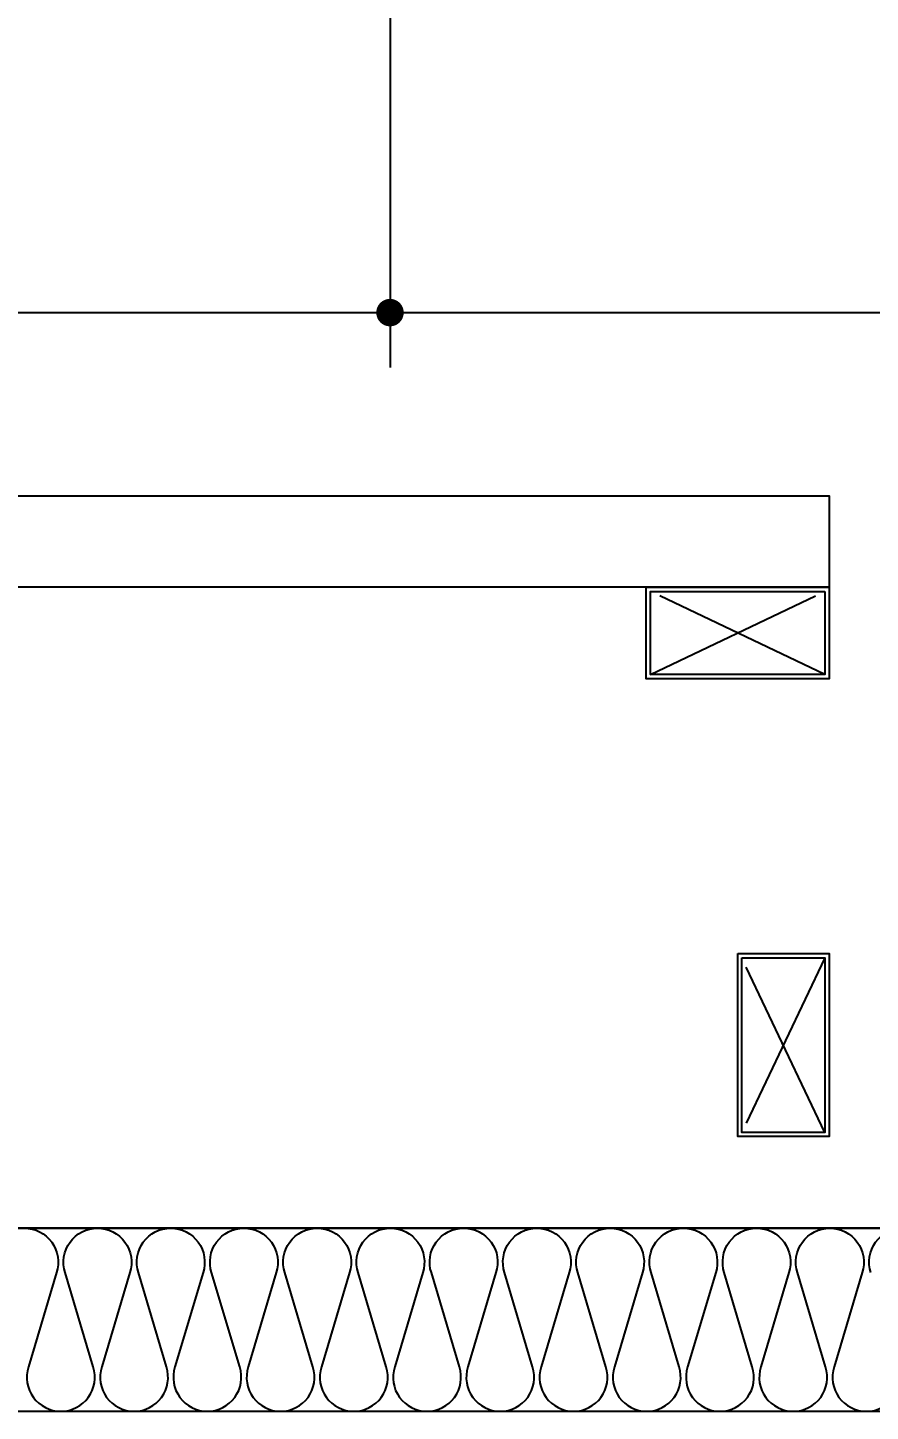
# Model space of a CAD drawing. Extents: x 300 to 49993, y 307 to 8617.
# Drawn here: x 29192 to 29653, y 977 to 1733 of the extents above; entities that cross this region are included whole.
import ezdxf

# ---------------------------------------------------------------- set-up
doc = ezdxf.new("R2010")
doc.units = 0
doc.header["$LTSCALE"] = 400
doc.header["$MEASUREMENT"] = 0
doc.header["$PDSIZE"] = -5
doc.linetypes.add('CEN', pattern=[62, 60, -1, 0, -1])
doc.linetypes.add('HID', pattern=[0.5, 0.25, -0.25])
doc.layers.get('Defpoints').update_dxf_attribs({"color": 161, "linetype": 'CONTINUOUS'})
for name, color, linetype in [('$RECOVER_210316183841-0', 7, 'CONTINUOUS'), ('0OPEN', 1, 'HID'), ('0PANL', 6, 'CONTINUOUS'), ('0STL', 3, 'CONTINUOUS'), ('A-INSUL', 8, 'CONTINUOUS'), ('CEN', 1, 'CEN'), ('DIM', 7, 'CONTINUOUS')]:
    doc.layers.add(name, color=color, linetype=linetype)
doc.styles.add('2020음성 1차', font='나눔고딕Bold.ttf')
doc.dimstyles.new('NDIM(SUB)', dxfattribs={"dimscale": 100, "dimtxt": 1.5, "dimasz": 0.5, "dimexe": 2, "dimexo": 2, "dimgap": 1, "dimtad": 1, "dimdec": 0, "dimdsep": 46, "dimlunit": 6, "dimtxsty": '2020음성 1차', "dimblk1": '_RXDOT', "dimblk2": '_RXDOT', "dimsah": 1, "dimcen": 3, "dimdle": 3, "dimclrd": 7, "dimclre": 7, "dimclrt": 3, "dimadec": 0, "dimazin": 0, "dimtfac": 1, "dimtdec": 0, "dimtix": 1, "dimtmove": 2, "dimatfit": 3, "dimfxl": 1, "dimtolj": 1, "dimtzin": 0, "dimarcsym": 0})

# ---------------------------------------------------------------- blocks, each defined once
blk = doc.blocks.new('XR-평면도$0$$0$A$C3B9B04BD')
at = {"layer": '0OPEN'}
for p, q in [((47.7, -47.7), (2.3, 47.7)), ((47.7, 47.7), (2.3, -47.7))]:
    blk.add_line(p, q, dxfattribs=at)
at = {"layer": '0STL'}
for points in [[(0, -50), (50, -50), (50, 50), (0, 50)], [(2.3, -47.7), (47.7, -47.7), (47.7, 47.7), (2.3, 47.7)]]:
    blk.add_lwpolyline(points, close=True, dxfattribs=at)
blk = doc.blocks.new('_RXDOT')
at = {"layer": '$RECOVER_210316183841-0', "color": 0, "linetype": 'ByBlock'}
blk.add_line((-1, 0), (2, 0), dxfattribs=at)
at = {"layer": '$RECOVER_210316183841-0', "color": 0, "linetype": 'ByBlock', "const_width": 0.5}
blk.add_lwpolyline([(-0.25, 0, 1), (0.25, 0, 1)], format="xyb", close=True, dxfattribs=at)
blk = doc.blocks.new('*D160')
at = {"layer": 'Defpoints', "color": 0}
for p in [(29210.15, 2077.24), (29210.15, 1577.24), (29390.15, 1577.24)]:
    blk.add_point(p, dxfattribs=at)
at = {"layer": 'DIM', "color": 7, "lineweight": -2}
for p, q in [((29270.15, 2077.24), (29450.15, 2077.24)), ((29390.15, 2062.24), (29390.15, 1592.24)), ((29270.15, 1577.24), (29450.15, 1577.24))]:
    blk.add_line(p, q, dxfattribs=at)
at = {"layer": 'DIM', "color": 7, "linetype": 'ByBlock', "lineweight": -2, "xscale": 15, "yscale": 15, "zscale": 15}
for p, rotation in [((29390.15, 2077.24), 90), ((29390.15, 1577.24), 270)]:
    blk.add_blockref('_RXDOT', p, dxfattribs=dict(at, rotation=rotation))
at = {"layer": 'DIM', "color": 3, "insert": (29335.41, 1827.24), "char_height": 45, "attachment_point": 5, "rotation": 90, "style": '2020음성 1차'}
blk.add_mtext('\\A1;500', dxfattribs=at)

msp = doc.modelspace()

# ---------------------------------------------------------------- linework, layer by layer
at = {"layer": '0PANL', "elevation": 0}
for points in [[(29630.14, 1427.24), (28980.15, 1427.24), (28980.15, 1477.24), (29630.14, 1477.24), (29630.14, 1427.24)], [(30330.14, 1077.24), (28930.14, 1077.24), (28930.14, 977.24), (30330.14, 977.24)]]:
    msp.add_lwpolyline(points, dxfattribs=at)
at = {"layer": 'A-INSUL'}
for points in [[(29190.28, 1077.24, -0.509267), (29207.94, 1053), (29192.62, 1001.48, 0.509267), (29210.28, 977.24, 0.509267), (29227.96, 1001.48), (29212.64, 1053, -0.509267), (29230.3, 1077.24, -0.509267), (29247.96, 1053), (29232.64, 1001.48, 0.509267), (29250.3, 977.24, 0.509267), (29267.98, 1001.48), (29252.66, 1053, -0.509267), (29270.32, 1077.24, -0.509267), (29287.98, 1053), (29272.66, 1001.48, 0.509267), (29290.32, 977.24, 0.509267), (29308, 1001.48), (29292.68, 1053, -0.509267), (29310.34, 1077.24, -0.509267), (29328, 1053), (29312.68, 1001.48, 0.509267), (29330.34, 977.24, 0.509267), (29348.02, 1001.48), (29332.7, 1053, -0.509267), (29350.36, 1077.24, -0.509267), (29368.02, 1053), (29352.7, 1001.48, 0.509267), (29370.36, 977.24, 0.509267), (29388.04, 1001.48), (29372.72, 1053, -0.509267), (29390.38, 1077.24, -0.509267), (29408.04, 1053), (29392.72, 1001.48, 0.509267), (29410.38, 977.24, 0.509267), (29428.06, 1001.48), (29412.74, 1053, -0.509267), (29430.4, 1077.24, -0.509267), (29448.06, 1053), (29432.74, 1001.48, 0.509267), (29450.4, 977.24, 0.509267), (29468.08, 1001.48), (29452.76, 1053, -0.509267), (29470.42, 1077.24, -0.509267), (29488.08, 1053), (29472.76, 1001.48, 0.509267), (29490.42, 977.24, 0.509267), (29508.1, 1001.48), (29492.78, 1053, -0.509267), (29510.44, 1077.24, -0.509267), (29528.1, 1053), (29512.78, 1001.48, 0.509267), (29530.44, 977.24, 0.509267), (29548.12, 1001.48), (29532.8, 1053, -0.509267), (29550.46, 1077.24, -0.509267), (29568.12, 1053), (29552.8, 1001.48, 0.509267), (29570.46, 977.24, 0.509267), (29588.14, 1001.48), (29572.82, 1053, -0.509267), (29590.48, 1077.24, -0.509267), (29608.14, 1053), (29592.82, 1001.48, 0.509267), (29610.48, 977.24, 0.509267), (29628.16, 1001.48), (29612.84, 1053, -0.509267), (29630.5, 1077.24, -0.509267), (29648.16, 1053), (29632.84, 1001.48, 0.509267), (29650.5, 977.24, 0.509267), (29668.18, 1001.48)], [(29652.86, 1053, -0.509267), (29670.52, 1077.24, -0.509267)]]:
    msp.add_lwpolyline(points, format="xyb", dxfattribs=at)
at = {"layer": 'CEN'}
for p, q in [((28730.14, 1577.24), (30330.14, 1577.24)), ((28730.14, 1077.24), (30330.14, 1077.24))]:
    msp.add_line(p, q, dxfattribs=at)

# ---------------------------------------------------------------- block references
at = {"layer": '$RECOVER_210316183841-0', "xscale": -1}
for p, rotation in [((29580.14, 1427.24), 89.99999999999997), ((29580.14, 1177.24), 180)]:
    msp.add_blockref('XR-평면도$0$$0$A$C3B9B04BD', p, dxfattribs=dict(at, rotation=rotation))

# ---------------------------------------------------------------- dimensions: what is measured, and where the dimension line sits
at = {"layer": 'DIM'}
dim = msp.add_linear_dim(base=(29390.15, 1577.24), p1=(29210.15, 2077.24), p2=(29210.15, 1577.24), angle=270, dimstyle='NDIM(SUB)', override={"dimscale": 30}, dxfattribs=at)
dim.commit()
dim.dimension.update_dxf_attribs({"geometry": '*D160', "text_midpoint": (29335.41, 1827.24)})

doc.saveas('drawing.dxf')
